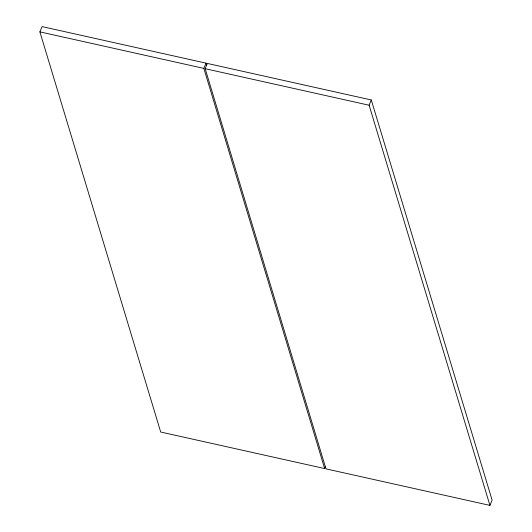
<?xml version="1.0" encoding="UTF-8"?>
<svg xmlns="http://www.w3.org/2000/svg" width="532" height="532" viewBox="0 0 532 532"><rect width="100%" height="100%" fill="white"/><g stroke="black" fill="none" stroke-linecap="round" stroke-linejoin="round"><path stroke-width="0.8" d="M325.591 466.311L324.666 468.566L160.704 432.031L39.887 31.867L42.055 26.6L206.017 63.135L206.735 65.522M324.666 468.566L203.849 68.402L206.017 63.135M205.172 68.701L207.334 63.434L371.296 99.969L492.113 500.133L489.945 505.4L325.983 468.865L205.172 68.701L369.128 105.236L489.945 505.4M369.128 105.236L371.296 99.969M39.887 31.867L203.849 68.402"/></g></svg>
